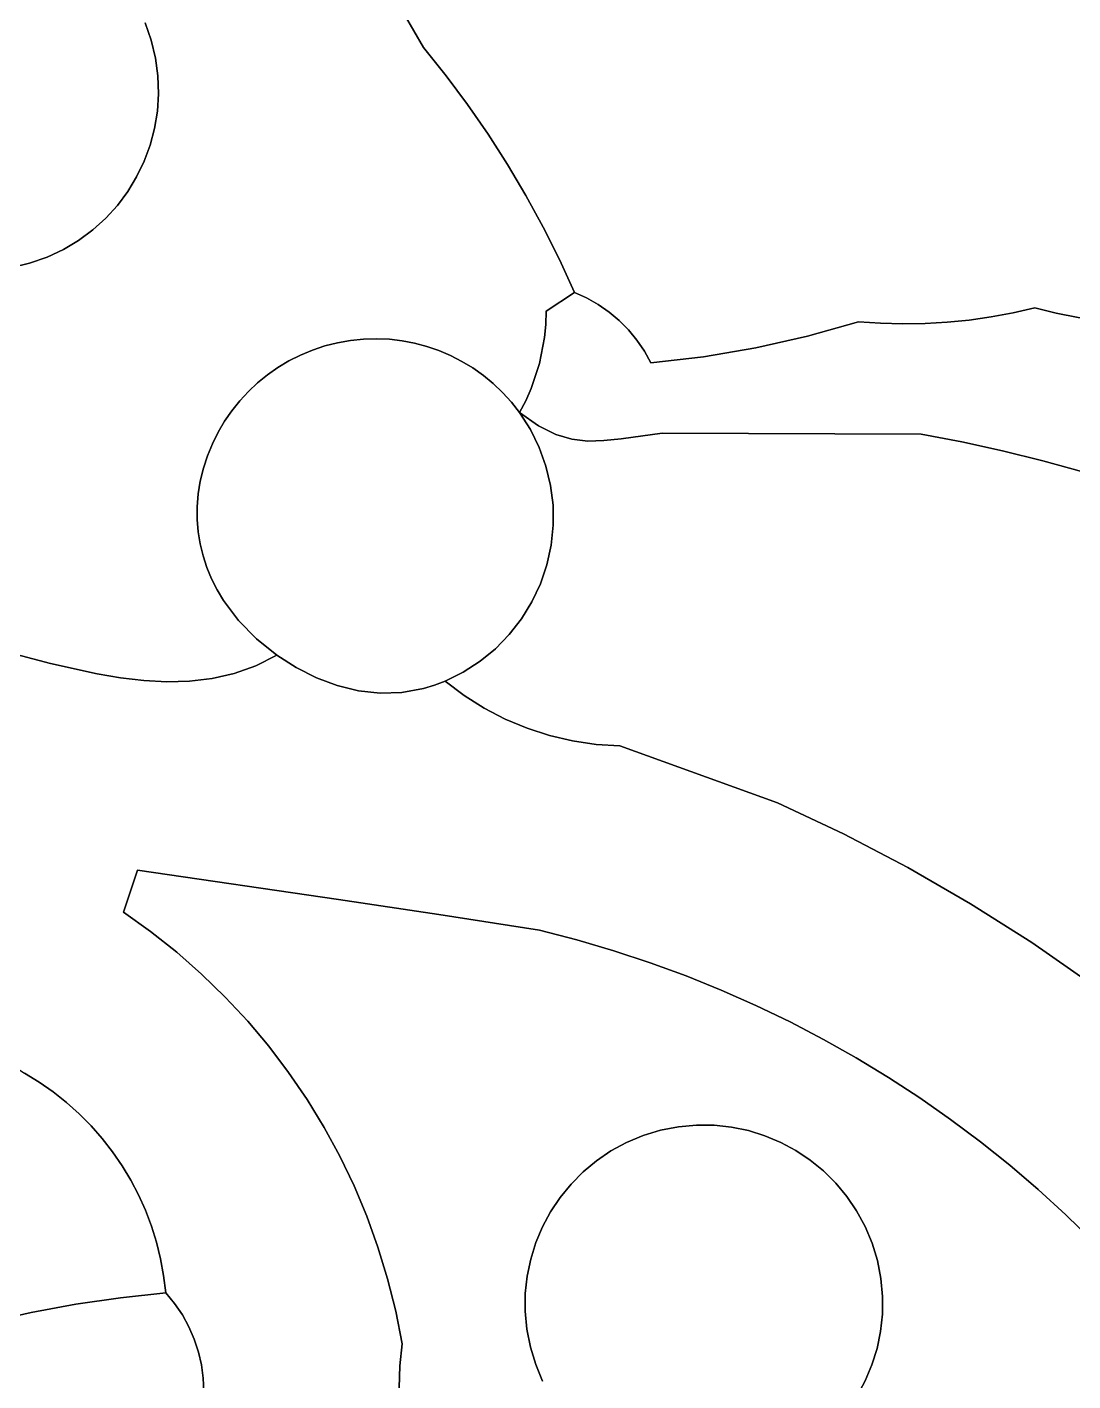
# Model space of a CAD drawing. Header units: inches. Extents: x 37.5 to 70.3, y 17.4 to 61.6.
# Drawn here: x 46.213 to 48.624, y 35.287 to 38.409 of the extents above; entities that cross this region are included whole.
import ezdxf

# ---------------------------------------------------------------- set-up
doc = ezdxf.new("R2010")
doc.units = ezdxf.units.IN
doc.layers.add('SURFACES_FOR_SKETCHUP', color=7, linetype='Continuous')

msp = doc.modelspace()

# ---------------------------------------------------------------- linework, layer by layer
at = {"layer": 'SURFACES_FOR_SKETCHUP'}
for points, invisible_edges in [([(46.8764, 38.8191), (47.1272, 38.3618), (48.597, 40.7102)], 11), ([(47.1272, 38.3618), (47.1792, 38.2968), (48.597, 40.7102)], 10), ([(48.597, 40.7102), (47.1792, 38.2968), (48.6472, 40.6995)], 3), ([(48.5364, 37.7619), (48.6472, 40.6995), (47.1792, 38.2968)], 11), ([(48.6472, 40.6995), (48.5364, 37.7619), (48.6978, 40.6912)], 3), ([(48.6978, 40.6912), (48.5364, 37.7619), (48.7486, 40.6855)], 3), ([(48.7486, 40.6855), (48.5364, 37.7619), (48.7998, 40.6822)], 3), ([(48.7998, 40.6822), (48.5364, 37.7619), (48.851, 40.6814)], 3), ([(48.851, 40.6814), (48.5364, 37.7619), (49.0535, 40.6644)], 11), ([(48.9429, 37.7271), (49.0535, 40.6644), (48.5364, 37.7619)], 11), ([(46.8974, 38.7577), (47.1272, 38.3618), (46.8764, 38.8191)], 2), ([(46.4854, 38.4188), (46.4994, 38.3788), (46.8974, 38.7577)], 10), ([(47.1272, 38.3618), (46.8974, 38.7577), (46.4994, 38.3788)], 10), ([(45.7385, 38.4599), (45.7049, 38.1447), (46.3003, 38.6255)], 11), ([(45.7049, 38.1447), (46.2192, 37.8645), (46.3003, 38.6255)], 11), ([(46.4994, 38.3788), (46.3003, 38.6255), (46.2192, 37.8645)], 11), ([(46.3003, 38.6255), (46.4994, 38.3788), (46.3343, 38.6048)], 3), ([(46.4994, 38.3788), (46.4854, 38.4188), (46.3343, 38.6048)], 10), ([(46.2192, 37.8645), (46.4659, 38.0636), (46.4994, 38.3788)], 11), ([(46.4659, 38.0636), (46.4832, 38.0994), (46.4994, 38.3788)], 10), ([(46.5094, 38.3376), (46.4994, 38.3788), (46.4832, 38.0994)], 10), ([(47.1272, 38.3618), (46.4994, 38.3788), (46.5094, 38.3376)], 9), ([(46.4832, 38.0994), (46.497, 38.1367), (46.5094, 38.3376)], 10), ([(46.497, 38.1367), (46.5073, 38.1753), (46.5094, 38.3376)], 10), ([(47.1272, 38.3618), (46.5073, 38.1753), (47.1792, 38.2968)], 3), ([(46.5138, 38.215), (46.5073, 38.1753), (47.1272, 38.3618)], 10), ([(46.5094, 38.3376), (46.5073, 38.1753), (46.515, 38.2964)], 3), ([(47.1272, 38.3618), (46.5094, 38.3376), (46.515, 38.2964)], 9), ([(47.1272, 38.3618), (46.5164, 38.2554), (46.5138, 38.215)], 9), ([(47.1272, 38.3618), (46.515, 38.2964), (46.5164, 38.2554)], 9), ([(46.9291, 37.6811), (47.1792, 38.2968), (46.5073, 38.1753)], 11), ([(46.5138, 38.215), (46.515, 38.2964), (46.5073, 38.1753)], 3), ([(46.5138, 38.215), (46.5164, 38.2554), (46.515, 38.2964)], 8), ([(46.959, 37.6864), (47.1792, 38.2968), (46.9291, 37.6811)], 3), ([(47.1792, 38.2968), (46.959, 37.6864), (47.2289, 38.2302)], 3), ([(47.2289, 38.2302), (48.5364, 37.7619), (47.1792, 38.2968)], 3), ([(46.959, 37.6864), (46.989, 37.6895), (47.2289, 38.2302)], 10), ([(47.2762, 38.1618), (47.2289, 38.2302), (46.989, 37.6895)], 10), ([(47.2762, 38.1618), (48.1301, 37.7295), (47.2289, 38.2302)], 3), ([(48.5364, 37.7619), (47.2289, 38.2302), (48.1301, 37.7295)], 11), ([(46.5073, 38.1753), (46.497, 38.1367), (46.9291, 37.6811)], 10), ([(46.989, 37.6895), (47.0188, 37.6903), (47.2762, 38.1618)], 10), ([(47.0188, 37.6903), (47.0485, 37.689), (47.2762, 38.1618)], 10), ([(47.3211, 38.0918), (47.2762, 38.1618), (47.0485, 37.689)], 10), ([(47.3211, 38.0918), (48.1301, 37.7295), (47.2762, 38.1618)], 3), ([(45.7049, 38.1447), (45.904, 37.8981), (46.2192, 37.8645)], 11), ([(46.497, 38.1367), (46.4832, 38.0994), (46.8996, 37.6737)], 10), ([(46.8996, 37.6737), (46.9291, 37.6811), (46.497, 38.1367)], 10), ([(46.4832, 38.0994), (46.4659, 38.0636), (46.8711, 37.6642)], 10), ([(46.8711, 37.6642), (46.8996, 37.6737), (46.4832, 38.0994)], 10), ([(47.0778, 37.6856), (47.3211, 38.0918), (47.0485, 37.689)], 3), ([(47.3211, 38.0918), (47.0778, 37.6856), (47.3634, 38.0204)], 3), ([(47.3634, 38.0204), (48.1301, 37.7295), (47.3211, 38.0918)], 3), ([(46.4659, 38.0636), (46.2192, 37.8645), (46.4452, 38.0297)], 3), ([(46.4659, 38.0636), (46.4452, 38.0297), (46.817, 37.6393)], 10), ([(46.8435, 37.6527), (46.8711, 37.6642), (46.4659, 38.0636)], 10), ([(46.817, 37.6393), (46.8435, 37.6527), (46.4659, 38.0636)], 10), ([(46.2192, 37.8645), (46.2592, 37.8785), (46.4452, 38.0297)], 10), ([(46.4452, 38.0297), (46.2592, 37.8785), (46.4214, 37.9978)], 3), ([(46.4214, 37.9978), (46.7917, 37.6241), (46.4452, 38.0297)], 3), ([(46.7917, 37.6241), (46.817, 37.6393), (46.4452, 38.0297)], 10), ([(46.4214, 37.9978), (46.2592, 37.8785), (46.3945, 37.9682)], 3), ([(46.3945, 37.9682), (46.7676, 37.6072), (46.4214, 37.9978)], 3), ([(46.7917, 37.6241), (46.4214, 37.9978), (46.7676, 37.6072)], 3), ([(47.1067, 37.6801), (47.3634, 38.0204), (47.0778, 37.6856)], 3), ([(47.1351, 37.6725), (47.3634, 38.0204), (47.1067, 37.6801)], 3), ([(47.3634, 38.0204), (47.1351, 37.6725), (47.4032, 37.9474)], 3), ([(47.4032, 37.9474), (48.0125, 37.6961), (47.3634, 38.0204)], 3), ([(48.1301, 37.7295), (47.3634, 38.0204), (48.0125, 37.6961)], 3), ([(46.2592, 37.8785), (46.2969, 37.8962), (46.3945, 37.9682)], 10), ([(46.3647, 37.9413), (46.3945, 37.9682), (46.2969, 37.8962)], 10), ([(46.3647, 37.9413), (46.7234, 37.5686), (46.3945, 37.9682)], 3), ([(46.7448, 37.5887), (46.3945, 37.9682), (46.7234, 37.5686)], 3), ([(46.7676, 37.6072), (46.3945, 37.9682), (46.7448, 37.5887)], 3), ([(46.2969, 37.8962), (46.3321, 37.9172), (46.3647, 37.9413)], 8), ([(46.3321, 37.9172), (46.7035, 37.5471), (46.3647, 37.9413)], 3), ([(46.7234, 37.5686), (46.3647, 37.9413), (46.7035, 37.5471)], 3), ([(47.1628, 37.663), (47.4032, 37.9474), (47.1351, 37.6725)], 3), ([(47.4101, 37.7538), (47.4032, 37.9474), (47.1628, 37.663)], 11), ([(47.4405, 37.873), (47.5549, 37.7519), (47.4032, 37.9474)], 3), ([(47.5549, 37.7519), (47.8933, 37.6692), (47.4032, 37.9474)], 11), ([(48.0125, 37.6961), (47.4032, 37.9474), (47.8933, 37.6692)], 3), ([(47.4405, 37.873), (47.4032, 37.9474), (47.4101, 37.7538)], 10), ([(46.2969, 37.8962), (46.6852, 37.5242), (46.3321, 37.9172)], 3), ([(46.7035, 37.5471), (46.3321, 37.9172), (46.6852, 37.5242)], 3), ([(45.904, 37.8981), (45.9398, 37.8808), (46.2192, 37.8645)], 10), ([(46.178, 37.8546), (46.2192, 37.8645), (45.9398, 37.8808)], 10), ([(46.2192, 37.8645), (46.6404, 37.4479), (46.2592, 37.8785)], 3), ([(46.2592, 37.8785), (46.6536, 37.4745), (46.2969, 37.8962)], 3), ([(46.6536, 37.4745), (46.2592, 37.8785), (46.6404, 37.4479)], 3), ([(46.6685, 37.4999), (46.2969, 37.8962), (46.6536, 37.4745)], 3), ([(46.6852, 37.5242), (46.2969, 37.8962), (46.6685, 37.4999)], 3), ([(47.4751, 37.7973), (47.4405, 37.873), (47.4101, 37.7538)], 2), ([(47.4405, 37.873), (47.4751, 37.7973), (47.5032, 37.7846)], 8), ([(47.4405, 37.873), (47.5032, 37.7846), (47.5298, 37.7694)], 9), ([(47.4405, 37.873), (47.5298, 37.7694), (47.5549, 37.7519)], 9), ([(45.794, 37.2355), (46.6127, 37.362), (46.1368, 37.849)], 11), ([(46.1368, 37.849), (46.6127, 37.362), (46.178, 37.8546)], 3), ([(46.178, 37.8546), (46.6199, 37.3916), (46.2192, 37.8645)], 3), ([(46.6199, 37.3916), (46.178, 37.8546), (46.6127, 37.362)], 3), ([(46.6404, 37.4479), (46.2192, 37.8645), (46.6292, 37.4202)], 3), ([(46.6292, 37.4202), (46.2192, 37.8645), (46.6199, 37.3916)], 3), ([(47.4091, 37.7232), (47.5032, 37.7846), (47.4101, 37.7538)], 3), ([(47.5032, 37.7846), (47.4091, 37.7232), (47.5298, 37.7694)], 3), ([(47.4751, 37.7973), (47.4101, 37.7538), (47.5032, 37.7846)], 2), ([(47.1898, 37.6515), (47.4101, 37.7538), (47.1628, 37.663)], 3), ([(47.2159, 37.6381), (47.4101, 37.7538), (47.1898, 37.6515)], 3), ([(47.4101, 37.7538), (47.2159, 37.6381), (47.4091, 37.7232)], 3), ([(47.406, 37.6928), (47.5298, 37.7694), (47.4091, 37.7232)], 3), ([(47.5298, 37.7694), (47.406, 37.6928), (47.5549, 37.7519)], 3), ([(47.5549, 37.7519), (47.406, 37.6928), (47.5782, 37.7323)], 3), ([(47.5782, 37.7323), (47.8933, 37.6692), (47.5549, 37.7519)], 3), ([(48.1301, 37.7295), (48.3346, 37.7282), (48.5364, 37.7619)], 11), ([(48.3346, 37.7282), (48.3855, 37.7334), (48.5364, 37.7619)], 10), ([(48.4864, 37.7502), (48.5364, 37.7619), (48.3855, 37.7334)], 10), ([(48.4361, 37.7407), (48.4864, 37.7502), (48.3855, 37.7334)], 2), ([(48.4361, 37.7407), (48.4622, 37.4318), (48.4864, 37.7502)], 3), ([(48.5862, 37.7493), (48.4864, 37.7502), (48.4622, 37.4318)], 11), ([(48.4622, 37.4318), (48.5552, 37.4089), (48.5862, 37.7493)], 10), ([(48.5862, 37.7493), (48.5364, 37.7619), (48.4864, 37.7502)], 8), ([(48.5364, 37.7619), (48.5862, 37.7493), (48.6871, 37.7312)], 10), ([(48.738, 37.7256), (48.5364, 37.7619), (48.6871, 37.7312)], 3), ([(48.5364, 37.7619), (48.738, 37.7256), (48.9429, 37.7271)], 11), ([(48.6365, 37.7391), (48.5862, 37.7493), (48.5552, 37.4089)], 10), ([(48.6365, 37.7391), (48.6871, 37.7312), (48.5862, 37.7493)], 2), ([(47.2411, 37.6229), (47.4091, 37.7232), (47.2159, 37.6381)], 3), ([(47.4091, 37.7232), (47.2411, 37.6229), (47.406, 37.6928)], 3), ([(47.5782, 37.7323), (47.3943, 37.633), (47.5996, 37.7107)], 3), ([(47.3943, 37.633), (47.5782, 37.7323), (47.406, 37.6928)], 3), ([(47.8933, 37.6692), (47.5782, 37.7323), (47.7729, 37.6488)], 3), ([(47.5996, 37.7107), (47.7729, 37.6488), (47.5782, 37.7323)], 3), ([(48.0125, 37.6961), (48.2743, 37.4704), (48.1301, 37.7295)], 3), ([(48.1812, 37.7259), (48.1301, 37.7295), (48.2743, 37.4704)], 10), ([(48.1301, 37.7295), (48.1812, 37.7259), (48.2836, 37.7253)], 10), ([(48.3346, 37.7282), (48.1301, 37.7295), (48.2836, 37.7253)], 3), ([(48.2324, 37.7245), (48.1812, 37.7259), (48.2743, 37.4704)], 10), ([(48.2324, 37.7245), (48.2836, 37.7253), (48.1812, 37.7259)], 2), ([(48.2836, 37.7253), (48.2324, 37.7245), (48.2743, 37.4704)], 10), ([(48.2836, 37.7253), (48.2743, 37.4704), (48.3346, 37.7282)], 3), ([(48.3686, 37.4523), (48.3346, 37.7282), (48.2743, 37.4704)], 3), ([(48.3346, 37.7282), (48.3686, 37.4523), (48.3855, 37.7334)], 3), ([(48.3855, 37.7334), (48.3686, 37.4523), (48.4361, 37.7407)], 3), ([(48.4622, 37.4318), (48.4361, 37.7407), (48.3686, 37.4523)], 3), ([(48.6871, 37.7312), (48.6365, 37.7391), (48.5552, 37.4089)], 10), ([(48.6475, 37.3836), (48.6871, 37.7312), (48.5552, 37.4089)], 3), ([(46.989, 37.6895), (46.742, 36.9984), (47.0188, 37.6903)], 3), ([(46.742, 36.9984), (46.7891, 36.9605), (47.0188, 37.6903)], 10), ([(46.959, 37.6864), (46.742, 36.9984), (46.989, 37.6895)], 3), ([(46.9291, 37.6811), (46.742, 36.9984), (46.959, 37.6864)], 3), ([(46.9291, 37.6811), (46.8996, 37.6737), (46.742, 36.9984)], 10), ([(47.0485, 37.689), (47.0188, 37.6903), (46.7891, 36.9605)], 10), ([(47.0778, 37.6856), (47.0485, 37.689), (46.7891, 36.9605)], 10), ([(47.1067, 37.6801), (47.0778, 37.6856), (46.7891, 36.9605)], 10), ([(47.2652, 37.6058), (47.406, 37.6928), (47.2411, 37.6229)], 3), ([(47.406, 37.6928), (47.2652, 37.6058), (47.3943, 37.633)], 3), ([(47.5996, 37.7107), (47.3943, 37.633), (47.6191, 37.6871)], 3), ([(47.6191, 37.6871), (47.3943, 37.633), (47.6364, 37.6618)], 3), ([(47.6191, 37.6871), (47.7729, 37.6488), (47.5996, 37.7107)], 3), ([(47.6364, 37.6618), (47.7729, 37.6488), (47.6191, 37.6871)], 3), ([(47.8933, 37.6692), (48.2743, 37.4704), (48.0125, 37.6961)], 3), ([(46.8996, 37.6737), (46.8711, 37.6642), (46.742, 36.9984)], 10), ([(46.8711, 37.6642), (46.8435, 37.6527), (46.742, 36.9984)], 10), ([(46.817, 37.6393), (46.742, 36.9984), (46.8435, 37.6527)], 3), ([(47.1351, 37.6725), (47.1067, 37.6801), (46.7891, 36.9605)], 10), ([(47.1628, 37.663), (47.1351, 37.6725), (46.7891, 36.9605)], 10), ([(47.1628, 37.663), (46.7891, 36.9605), (47.1898, 37.6515)], 3), ([(47.1898, 37.6515), (46.7891, 36.9605), (47.2159, 37.6381)], 3), ([(47.6364, 37.6618), (47.3943, 37.633), (47.5431, 37.4553)], 11), ([(47.6364, 37.6618), (47.5431, 37.4553), (47.6514, 37.6349)], 3), ([(47.6514, 37.6349), (47.7729, 37.6488), (47.6364, 37.6618)], 2), ([(47.7729, 37.6488), (47.6774, 37.4724), (47.8933, 37.6692)], 3), ([(48.2743, 37.4704), (47.8933, 37.6692), (47.6774, 37.4724)], 3), ([(46.7917, 37.6241), (46.742, 36.9984), (46.817, 37.6393)], 3), ([(46.7676, 37.6072), (46.742, 36.9984), (46.7917, 37.6241)], 3), ([(47.2159, 37.6381), (46.7891, 36.9605), (47.2411, 37.6229)], 3), ([(47.2411, 37.6229), (46.7891, 36.9605), (47.2652, 37.6058)], 3), ([(47.2881, 37.587), (47.3943, 37.633), (47.2652, 37.6058)], 3), ([(47.3943, 37.633), (47.2881, 37.587), (47.3751, 37.5752)], 3), ([(47.3751, 37.5752), (47.4694, 37.4585), (47.3943, 37.633)], 3), ([(47.5058, 37.4543), (47.3943, 37.633), (47.4694, 37.4585)], 3), ([(47.5431, 37.4553), (47.3943, 37.633), (47.5058, 37.4543)], 3), ([(47.583, 37.4598), (47.6514, 37.6349), (47.5431, 37.4553)], 3), ([(47.6774, 37.4724), (47.6514, 37.6349), (47.583, 37.4598)], 3), ([(47.6514, 37.6349), (47.6774, 37.4724), (47.7729, 37.6488)], 3), ([(46.7234, 37.5686), (46.742, 36.9984), (46.7448, 37.5887)], 3), ([(46.7448, 37.5887), (46.742, 36.9984), (46.7676, 37.6072)], 3), ([(47.2652, 37.6058), (46.7891, 36.9605), (47.2881, 37.587)], 3), ([(47.3097, 37.5664), (47.2881, 37.587), (46.7891, 36.9605)], 10), ([(47.3097, 37.5664), (47.3751, 37.5752), (47.2881, 37.587)], 3), ([(46.742, 36.9984), (46.7234, 37.5686), (46.7008, 37.0407)], 3), ([(46.7035, 37.5471), (46.7008, 37.0407), (46.7234, 37.5686)], 3), ([(47.3299, 37.5441), (47.3097, 37.5664), (46.7891, 36.9605)], 10), ([(47.3299, 37.5441), (47.3751, 37.5752), (47.3097, 37.5664)], 3), ([(47.3751, 37.5752), (47.3299, 37.5441), (47.3628, 37.5473)], 3), ([(47.3628, 37.5473), (47.3926, 37.4896), (47.3751, 37.5752)], 3), ([(47.4322, 37.4697), (47.4694, 37.4585), (47.3751, 37.5752)], 10), ([(47.3926, 37.4896), (47.4322, 37.4697), (47.3751, 37.5752)], 10), ([(46.6685, 37.4999), (46.7008, 37.0407), (46.6852, 37.5242)], 3), ([(46.6852, 37.5242), (46.7008, 37.0407), (46.7035, 37.5471)], 3), ([(47.3486, 37.5201), (47.3299, 37.5441), (46.7891, 36.9605)], 10), ([(47.3486, 37.5201), (47.3628, 37.5473), (47.3299, 37.5441)], 2), ([(47.3486, 37.5201), (47.3487, 37.52), (47.3628, 37.5473)], 2), ([(47.3926, 37.4896), (47.3628, 37.5473), (47.3487, 37.52)], 3), ([(46.6685, 37.4999), (46.6536, 37.4745), (46.7008, 37.0407)], 10), ([(47.3487, 37.52), (47.3486, 37.5201), (46.7891, 36.9605)], 10), ([(47.3487, 37.52), (46.7891, 36.9605), (47.3738, 37.4807)], 3), ([(47.3926, 37.4896), (47.3487, 37.52), (47.3738, 37.4807)], 8), ([(46.6536, 37.4745), (46.6404, 37.4479), (46.7008, 37.0407)], 10), ([(47.3738, 37.4807), (46.7891, 36.9605), (47.3942, 37.4393)], 3), ([(47.3926, 37.4896), (47.3738, 37.4807), (47.3942, 37.4393)], 9), ([(47.3926, 37.4896), (47.3942, 37.4393), (47.4322, 37.4697)], 3), ([(47.4096, 37.3962), (47.4322, 37.4697), (47.3942, 37.4393)], 3), ([(47.4322, 37.4697), (47.4096, 37.3962), (47.4694, 37.4585)], 3), ([(47.4117, 37.1691), (47.6774, 37.4724), (47.4216, 37.2146)], 3), ([(47.4117, 37.1691), (47.58, 36.7516), (47.6774, 37.4724)], 11), ([(47.4216, 37.2146), (47.6774, 37.4724), (47.4262, 37.2605)], 3), ([(47.583, 37.4598), (47.4262, 37.2605), (47.6774, 37.4724)], 3), ([(47.9434, 36.6201), (47.6774, 37.4724), (47.58, 36.7516)], 3), ([(48.2743, 37.4704), (47.6774, 37.4724), (47.9434, 36.6201)], 10), ([(47.9434, 36.6201), (48.0953, 36.5489), (48.2743, 37.4704)], 10), ([(48.3686, 37.4523), (48.2743, 37.4704), (48.0953, 36.5489)], 10), ([(46.6404, 37.4479), (46.6292, 37.4202), (46.6662, 37.087)], 10), ([(46.6662, 37.087), (46.7008, 37.0407), (46.6404, 37.4479)], 10), ([(47.4096, 37.3962), (47.3942, 37.4393), (46.7891, 36.9605)], 10), ([(47.4202, 37.3517), (47.4694, 37.4585), (47.4096, 37.3962)], 3), ([(47.4694, 37.4585), (47.4202, 37.3517), (47.5058, 37.4543)], 3), ([(47.5058, 37.4543), (47.4202, 37.3517), (47.5431, 37.4553)], 3), ([(47.4258, 37.3064), (47.5431, 37.4553), (47.4202, 37.3517)], 3), ([(47.5431, 37.4553), (47.4258, 37.3064), (47.583, 37.4598)], 3), ([(47.4262, 37.2605), (47.583, 37.4598), (47.4258, 37.3064)], 3), ([(48.4622, 37.4318), (48.3686, 37.4523), (48.0953, 36.5489)], 10), ([(48.5552, 37.4089), (48.4622, 37.4318), (48.0953, 36.5489)], 10), ([(46.6292, 37.4202), (46.6199, 37.3916), (46.6662, 37.087)], 10), ([(48.0953, 36.5489), (48.2438, 36.4714), (48.5552, 37.4089)], 10), ([(48.6475, 37.3836), (48.5552, 37.4089), (48.2438, 36.4714)], 10), ([(46.6199, 37.3916), (46.6127, 37.362), (46.6515, 37.1115)], 10), ([(46.6515, 37.1115), (46.6662, 37.087), (46.6199, 37.3916)], 10), ([(46.7891, 36.9605), (46.8338, 36.9319), (47.4096, 37.3962)], 10), ([(47.4202, 37.3517), (47.4096, 37.3962), (46.8338, 36.9319)], 10), ([(48.7391, 37.356), (48.6475, 37.3836), (48.2438, 36.4714)], 10), ([(46.6127, 37.362), (45.794, 37.2355), (46.6078, 37.3323)], 3), ([(46.6078, 37.3323), (46.6278, 37.1629), (46.6127, 37.362)], 3), ([(46.6387, 37.1368), (46.6127, 37.362), (46.6278, 37.1629)], 3), ([(46.6387, 37.1368), (46.6515, 37.1115), (46.6127, 37.362)], 10), ([(47.4202, 37.3517), (46.8338, 36.9319), (47.4258, 37.3064)], 3), ([(48.2438, 36.4714), (48.3887, 36.3876), (48.7391, 37.356)], 10), ([(48.8299, 37.326), (48.7391, 37.356), (48.3887, 36.3876)], 10), ([(46.0533, 36.9969), (46.6078, 37.3323), (45.794, 37.2355)], 11), ([(46.1595, 36.9699), (46.6078, 37.3323), (46.0533, 36.9969)], 3), ([(46.1595, 36.9699), (46.6053, 37.3028), (46.6078, 37.3323)], 9), ([(46.6078, 37.3323), (46.6053, 37.3028), (46.619, 37.1897)], 10), ([(46.6278, 37.1629), (46.6078, 37.3323), (46.619, 37.1897)], 3), ([(47.4258, 37.3064), (46.8338, 36.9319), (47.4262, 37.2605)], 3), ([(48.9198, 37.2937), (48.8299, 37.326), (48.3887, 36.3876)], 10), ([(46.1595, 36.9699), (46.6053, 37.2738), (46.6053, 37.3028)], 9), ([(46.6122, 37.2172), (46.619, 37.1897), (46.6053, 37.3028)], 10), ([(46.6053, 37.2738), (46.6122, 37.2172), (46.6053, 37.3028)], 3), ([(48.3887, 36.3876), (48.5299, 36.2978), (48.9198, 37.2937)], 10), ([(49.0089, 37.2591), (48.9198, 37.2937), (48.5299, 36.2978)], 10), ([(46.1595, 36.9699), (46.2672, 36.9417), (46.6053, 37.2738)], 10), ([(46.6077, 37.2452), (46.6053, 37.2738), (46.2672, 36.9417)], 10), ([(46.6122, 37.2172), (46.6077, 37.2452), (46.2672, 36.9417)], 10), ([(46.6053, 37.2738), (46.6077, 37.2452), (46.6122, 37.2172)], 8), ([(47.4216, 37.2146), (47.4262, 37.2605), (46.8338, 36.9319)], 10), ([(48.5299, 36.2978), (49.2255, 36.3775), (49.0089, 37.2591)], 11), ([(46.2672, 36.9417), (46.3752, 36.9174), (46.6122, 37.2172)], 10), ([(46.619, 37.1897), (46.6122, 37.2172), (46.3752, 36.9174)], 10), ([(47.4117, 37.1691), (47.4216, 37.2146), (46.8338, 36.9319)], 10), ([(46.6278, 37.1629), (46.619, 37.1897), (46.3752, 36.9174)], 10), ([(46.3752, 36.9174), (46.429, 36.9083), (46.6278, 37.1629)], 10), ([(46.6387, 37.1368), (46.6278, 37.1629), (46.429, 36.9083)], 10), ([(47.4117, 37.1691), (46.8338, 36.9319), (47.3967, 37.1251)], 3), ([(47.3967, 37.1251), (47.58, 36.7516), (47.4117, 37.1691)], 3), ([(46.429, 36.9083), (46.4825, 36.902), (46.6387, 37.1368)], 10), ([(46.6515, 37.1115), (46.6387, 37.1368), (46.4825, 36.902)], 10), ([(47.3967, 37.1251), (46.8338, 36.9319), (47.3771, 37.0833)], 3), ([(47.3771, 37.0833), (47.58, 36.7516), (47.3967, 37.1251)], 3), ([(46.4825, 36.902), (46.5355, 36.8993), (46.6515, 37.1115)], 10), ([(46.6662, 37.087), (46.6515, 37.1115), (46.5355, 36.8993)], 10), ([(46.5355, 36.8993), (46.588, 36.9007), (46.6662, 37.087)], 10), ([(46.588, 36.9007), (46.6397, 36.9069), (46.6662, 37.087)], 10), ([(46.7008, 37.0407), (46.6662, 37.087), (46.6397, 36.9069)], 10), ([(47.3531, 37.0443), (47.3771, 37.0833), (46.8338, 36.9319)], 10), ([(47.3531, 37.0443), (47.5251, 36.755), (47.3771, 37.0833)], 3), ([(47.58, 36.7516), (47.3771, 37.0833), (47.5251, 36.755)], 3), ([(46.6397, 36.9069), (46.6905, 36.9185), (46.7008, 37.0407)], 10), ([(46.742, 36.9984), (46.7008, 37.0407), (46.6905, 36.9185)], 10), ([(46.8338, 36.9319), (46.8804, 36.9083), (47.3531, 37.0443)], 10), ([(47.3249, 37.0083), (47.3531, 37.0443), (46.8804, 36.9083)], 10), ([(47.3249, 37.0083), (47.4177, 36.7754), (47.3531, 37.0443)], 3), ([(47.4709, 36.763), (47.3531, 37.0443), (47.4177, 36.7754)], 3), ([(47.5251, 36.755), (47.3531, 37.0443), (47.4709, 36.763)], 3), ([(46.7404, 36.9362), (46.742, 36.9984), (46.6905, 36.9185)], 3), ([(46.7404, 36.9362), (46.7891, 36.9605), (46.742, 36.9984)], 8), ([(47.293, 36.9756), (47.3249, 37.0083), (46.8804, 36.9083)], 10), ([(47.293, 36.9756), (47.3659, 36.7922), (47.3249, 37.0083)], 3), ([(47.4177, 36.7754), (47.3249, 37.0083), (47.3659, 36.7922)], 3), ([(46.4679, 36.4652), (46.1595, 36.9699), (45.9272, 36.1389)], 11), ([(46.1595, 36.9699), (46.4679, 36.4652), (46.2672, 36.9417)], 3), ([(47.293, 36.9756), (46.8804, 36.9083), (47.2575, 36.9466)], 3), ([(47.2575, 36.9466), (47.2672, 36.8384), (47.293, 36.9756)], 3), ([(47.3156, 36.8132), (47.293, 36.9756), (47.2672, 36.8384)], 3), ([(47.3659, 36.7922), (47.293, 36.9756), (47.3156, 36.8132)], 3), ([(46.2672, 36.9417), (46.4679, 36.4652), (46.3752, 36.9174)], 3), ([(46.6905, 36.9185), (46.8804, 36.9083), (46.7404, 36.9362)], 3), ([(46.8338, 36.9319), (46.7891, 36.9605), (46.7404, 36.9362)], 8), ([(46.8338, 36.9319), (46.7404, 36.9362), (46.8804, 36.9083)], 3), ([(46.8804, 36.9083), (46.9284, 36.8904), (47.2575, 36.9466)], 10), ([(47.2575, 36.9466), (46.9284, 36.8904), (47.2187, 36.9216)], 3), ([(47.2187, 36.9216), (47.2209, 36.8677), (47.2575, 36.9466)], 3), ([(47.2209, 36.8677), (47.2672, 36.8384), (47.2575, 36.9466)], 10), ([(46.3752, 36.9174), (46.4679, 36.4652), (46.429, 36.9083)], 3), ([(46.429, 36.9083), (46.4679, 36.4652), (46.4825, 36.902)], 3), ([(46.588, 36.9007), (46.4679, 36.4652), (46.6397, 36.9069)], 3), ([(46.9314, 36.3975), (46.6397, 36.9069), (46.4679, 36.4652)], 3), ([(46.4825, 36.902), (46.4679, 36.4652), (46.5355, 36.8993)], 3), ([(46.5355, 36.8993), (46.4679, 36.4652), (46.588, 36.9007)], 3), ([(46.6397, 36.9069), (46.9314, 36.3975), (46.6905, 36.9185)], 3), ([(46.6905, 36.9185), (46.9314, 36.3975), (46.8804, 36.9083)], 11), ([(46.9284, 36.8904), (46.8804, 36.9083), (46.9314, 36.3975)], 10), ([(46.9774, 36.8785), (47.2187, 36.9216), (46.9284, 36.8904)], 3), ([(47.2187, 36.9216), (46.9774, 36.8785), (47.177, 36.9009)], 3), ([(46.9774, 36.8785), (47.0272, 36.8732), (47.177, 36.9009)], 10), ([(47.1522, 36.8914), (47.177, 36.9009), (47.0272, 36.8732)], 10), ([(47.2209, 36.8677), (47.177, 36.9009), (47.1522, 36.8914)], 8), ([(47.177, 36.9009), (47.2209, 36.8677), (47.2187, 36.9216)], 2), ([(46.9284, 36.8904), (46.9314, 36.3975), (46.9774, 36.8785)], 3), ([(46.9774, 36.8785), (46.9314, 36.3975), (47.0272, 36.8732)], 3), ([(47.1629, 36.363), (47.0773, 36.8748), (46.9314, 36.3975)], 3), ([(47.0272, 36.8732), (46.9314, 36.3975), (47.0773, 36.8748)], 3), ([(47.0773, 36.8748), (47.1522, 36.8914), (47.0272, 36.8732)], 3), ([(47.0773, 36.8748), (47.1273, 36.8839), (47.1522, 36.8914)], 8), ([(47.0773, 36.8748), (47.2672, 36.8384), (47.1273, 36.8839)], 3), ([(47.0773, 36.8748), (47.1629, 36.363), (47.2672, 36.8384)], 11), ([(47.2209, 36.8677), (47.1522, 36.8914), (47.1273, 36.8839)], 9), ([(47.2209, 36.8677), (47.1273, 36.8839), (47.2672, 36.8384)], 3), ([(47.2672, 36.8384), (47.1629, 36.363), (47.3156, 36.8132)], 3), ([(47.3156, 36.8132), (47.1629, 36.363), (47.3659, 36.7922)], 3), ([(47.3949, 36.3265), (47.3659, 36.7922), (47.1629, 36.363)], 3), ([(47.3659, 36.7922), (47.3949, 36.3265), (47.4177, 36.7754)], 3), ([(47.4177, 36.7754), (47.3949, 36.3265), (47.4709, 36.763)], 3), ([(47.4709, 36.763), (47.3949, 36.3265), (47.5251, 36.755)], 3), ([(47.481, 36.3042), (47.5251, 36.755), (47.3949, 36.3265)], 3), ([(47.5251, 36.755), (47.481, 36.3042), (47.58, 36.7516)], 3), ([(47.5661, 36.2792), (47.58, 36.7516), (47.481, 36.3042)], 3), ([(47.6499, 36.2516), (47.58, 36.7516), (47.5661, 36.2792)], 3), ([(47.58, 36.7516), (47.6499, 36.2516), (47.9434, 36.6201)], 3), ([(47.7325, 36.2213), (47.9434, 36.6201), (47.6499, 36.2516)], 3), ([(47.8137, 36.1884), (47.9434, 36.6201), (47.7325, 36.2213)], 3), ([(47.9434, 36.6201), (47.8137, 36.1884), (48.0953, 36.5489)], 3), ([(47.8937, 36.153), (48.0953, 36.5489), (47.8137, 36.1884)], 3), ([(47.9722, 36.1151), (48.0953, 36.5489), (47.8937, 36.153)], 3), ([(48.0953, 36.5489), (47.9722, 36.1151), (48.2438, 36.4714)], 3), ([(46.4679, 36.4652), (45.9272, 36.1389), (46.4354, 36.3677)], 3), ([(46.4354, 36.3677), (46.4981, 36.3232), (46.4679, 36.4652)], 2), ([(46.9314, 36.3975), (46.4679, 36.4652), (46.5582, 36.2757)], 10), ([(46.4981, 36.3232), (46.5582, 36.2757), (46.4679, 36.4652)], 10), ([(48.0493, 36.0748), (48.2438, 36.4714), (47.9722, 36.1151)], 3), ([(48.0493, 36.0748), (48.1249, 36.0321), (48.2438, 36.4714)], 10), ([(48.3887, 36.3876), (48.2438, 36.4714), (48.1249, 36.0321)], 10), ([(46.9314, 36.3975), (46.5582, 36.2757), (46.6156, 36.2254)], 9), ([(46.9314, 36.3975), (46.6156, 36.2254), (46.6702, 36.1724)], 9), ([(46.9314, 36.3975), (46.6702, 36.1724), (46.7219, 36.1169)], 9), ([(46.9314, 36.3975), (46.7219, 36.1169), (46.7706, 36.0589)], 9), ([(46.9314, 36.3975), (46.7706, 36.0589), (46.8163, 35.9987)], 9), ([(46.9314, 36.3975), (46.8163, 35.9987), (47.1629, 36.363)], 3), ([(48.199, 35.987), (48.3887, 36.3876), (48.1249, 36.0321)], 3), ([(48.3887, 36.3876), (48.199, 35.987), (48.5299, 36.2978)], 3), ([(49.2255, 36.3775), (48.5299, 36.2978), (49.2005, 36.344)], 3), ([(45.9999, 36.1105), (46.4354, 36.3677), (45.9272, 36.1389)], 3), ([(46.071, 36.0773), (46.4354, 36.3677), (45.9999, 36.1105)], 3), ([(46.1402, 36.0394), (46.4354, 36.3677), (46.071, 36.0773)], 3), ([(46.2073, 35.9967), (46.4354, 36.3677), (46.1402, 36.0394)], 3), ([(46.2412, 35.976), (46.4354, 36.3677), (46.2073, 35.9967)], 3), ([(46.4354, 36.3677), (46.2412, 35.976), (46.4981, 36.3232)], 3), ([(46.8589, 35.9362), (47.1629, 36.363), (46.8163, 35.9987)], 3), ([(46.8983, 35.8717), (47.1629, 36.363), (46.8589, 35.9362)], 3), ([(47.1629, 36.363), (46.8983, 35.8717), (47.3949, 36.3265)], 3), ([(48.6671, 36.2021), (49.2005, 36.344), (48.5299, 36.2978)], 3), ([(46.2736, 35.9534), (46.4981, 36.3232), (46.2412, 35.976)], 3), ([(46.4981, 36.3232), (46.2736, 35.9534), (46.5582, 36.2757)], 3), ([(47.4953, 35.7692), (47.3949, 36.3265), (46.8983, 35.8717)], 11), ([(47.526, 35.7948), (47.3949, 36.3265), (47.4953, 35.7692)], 3), ([(47.3949, 36.3265), (47.526, 35.7948), (47.481, 36.3042)], 3), ([(46.3044, 35.929), (46.5582, 36.2757), (46.2736, 35.9534)], 3), ([(46.5582, 36.2757), (46.3044, 35.929), (46.6156, 36.2254)], 3), ([(47.5594, 35.8174), (47.481, 36.3042), (47.526, 35.7948)], 3), ([(47.481, 36.3042), (47.5594, 35.8174), (47.5661, 36.2792)], 3), ([(47.5953, 35.8368), (47.5661, 36.2792), (47.5594, 35.8174)], 3), ([(47.5661, 36.2792), (47.6335, 35.8527), (47.6499, 36.2516)], 3), ([(47.6335, 35.8527), (47.5661, 36.2792), (47.5953, 35.8368)], 3), ([(48.2714, 35.9397), (48.5299, 36.2978), (48.199, 35.987)], 3), ([(48.3422, 35.8901), (48.5299, 36.2978), (48.2714, 35.9397)], 3), ([(48.5299, 36.2978), (48.3422, 35.8901), (48.6671, 36.2021)], 3), ([(47.6739, 35.865), (47.6499, 36.2516), (47.6335, 35.8527)], 3), ([(47.6499, 36.2516), (47.6739, 35.865), (47.7325, 36.2213)], 3), ([(46.3335, 35.903), (46.6156, 36.2254), (46.3044, 35.929)], 3), ([(46.6156, 36.2254), (46.3335, 35.903), (46.6702, 36.1724)], 3), ([(47.7153, 35.8731), (47.7325, 36.2213), (47.6739, 35.865)], 3), ([(47.7325, 36.2213), (47.7153, 35.8731), (47.8137, 36.1884)], 3), ([(47.7565, 35.877), (47.8137, 36.1884), (47.7153, 35.8731)], 3), ([(47.7973, 35.8767), (47.8137, 36.1884), (47.7565, 35.877)], 3), ([(47.8937, 36.153), (47.8137, 36.1884), (47.7973, 35.8767)], 10), ([(48.4114, 35.8383), (48.6671, 36.2021), (48.3422, 35.8901)], 3), ([(48.4787, 35.7843), (48.6671, 36.2021), (48.4114, 35.8383)], 3), ([(48.6671, 36.2021), (48.4787, 35.7843), (48.8001, 36.1005)], 3), ([(46.3609, 35.8753), (46.6702, 36.1724), (46.3335, 35.903)], 3), ([(46.3865, 35.8461), (46.6702, 36.1724), (46.3609, 35.8753)], 3), ([(46.6702, 36.1724), (46.3865, 35.8461), (46.7219, 36.1169)], 3), ([(47.8374, 35.8724), (47.8937, 36.153), (47.7973, 35.8767)], 3), ([(47.9722, 36.1151), (47.8937, 36.153), (47.8374, 35.8724)], 10), ([(46.4103, 35.8155), (46.7219, 36.1169), (46.3865, 35.8461)], 3), ([(46.7219, 36.1169), (46.4103, 35.8155), (46.7706, 36.0589)], 3), ([(47.8374, 35.8724), (47.8766, 35.8643), (47.9722, 36.1151)], 10), ([(47.8766, 35.8643), (47.9145, 35.8524), (47.9722, 36.1151)], 10), ([(48.0493, 36.0748), (47.9722, 36.1151), (47.9145, 35.8524)], 10), ([(48.5443, 35.7282), (48.8001, 36.1005), (48.4787, 35.7843)], 3), ([(48.8001, 36.1005), (48.5443, 35.7282), (48.9288, 35.9932)], 3), ([(46.4323, 35.7835), (46.7706, 36.0589), (46.4103, 35.8155)], 3), ([(46.7706, 36.0589), (46.4323, 35.7835), (46.8163, 35.9987)], 3), ([(47.9145, 35.8524), (47.9511, 35.8371), (48.0493, 36.0748)], 10), ([(48.1249, 36.0321), (48.0493, 36.0748), (47.9511, 35.8371)], 10), ([(47.9511, 35.8371), (47.9859, 35.8184), (48.1249, 36.0321)], 10), ([(47.9859, 35.8184), (48.0188, 35.7964), (48.1249, 36.0321)], 10), ([(48.199, 35.987), (48.1249, 36.0321), (48.0188, 35.7964)], 10), ([(46.2073, 35.9967), (46.1207, 35.4223), (46.2412, 35.976)], 3), ([(46.4522, 35.7503), (46.8163, 35.9987), (46.4323, 35.7835)], 3), ([(46.8163, 35.9987), (46.4522, 35.7503), (46.8589, 35.9362)], 3), ([(46.2412, 35.976), (46.1207, 35.4223), (46.2736, 35.9534)], 3), ([(48.0188, 35.7964), (48.0495, 35.7713), (48.199, 35.987)], 10), ([(48.0495, 35.7713), (48.0778, 35.7434), (48.199, 35.987)], 10), ([(48.2714, 35.9397), (48.199, 35.987), (48.0778, 35.7434)], 10), ([(48.608, 35.6701), (48.9288, 35.9932), (48.5443, 35.7282)], 3), ([(48.608, 35.6701), (48.6699, 35.61), (48.9288, 35.9932)], 10), ([(46.2736, 35.9534), (46.1207, 35.4223), (46.3044, 35.929)], 3), ([(46.4702, 35.716), (46.8589, 35.9362), (46.4522, 35.7503)], 3), ([(46.4861, 35.6806), (46.8589, 35.9362), (46.4702, 35.716)], 3), ([(46.8589, 35.9362), (46.4861, 35.6806), (46.8983, 35.8717)], 3), ([(48.0778, 35.7434), (48.1033, 35.7126), (48.2714, 35.9397)], 10), ([(48.3422, 35.8901), (48.2714, 35.9397), (48.1033, 35.7126)], 10), ([(46.2227, 35.4449), (46.3044, 35.929), (46.1207, 35.4223)], 3), ([(46.3044, 35.929), (46.2227, 35.4449), (46.3335, 35.903)], 3), ([(46.3335, 35.903), (46.2227, 35.4449), (46.3609, 35.8753)], 3), ([(46.3609, 35.8753), (46.2227, 35.4449), (46.3865, 35.8461)], 3), ([(46.4999, 35.6441), (46.8983, 35.8717), (46.4861, 35.6806)], 3), ([(46.8983, 35.8717), (46.4999, 35.6441), (46.9344, 35.8052)], 3), ([(46.9344, 35.8052), (47.4953, 35.7692), (46.8983, 35.8717)], 3), ([(47.7153, 35.8731), (47.6739, 35.865), (47.9511, 35.8371)], 10), ([(47.7153, 35.8731), (47.8766, 35.8643), (47.7565, 35.877)], 3), ([(47.9145, 35.8524), (47.8766, 35.8643), (47.7153, 35.8731)], 10), ([(47.9511, 35.8371), (47.9145, 35.8524), (47.7153, 35.8731)], 10), ([(47.8374, 35.8724), (47.7565, 35.877), (47.8766, 35.8643)], 3), ([(47.8374, 35.8724), (47.7973, 35.8767), (47.7565, 35.877)], 8), ([(48.1033, 35.7126), (48.1259, 35.6792), (48.3422, 35.8901)], 10), ([(48.1259, 35.6792), (48.1453, 35.6433), (48.3422, 35.8901)], 10), ([(48.4114, 35.8383), (48.3422, 35.8901), (48.1453, 35.6433)], 10), ([(46.3865, 35.8461), (46.2227, 35.4449), (46.4103, 35.8155)], 3), ([(47.4203, 35.6773), (47.6739, 35.865), (47.4423, 35.7102)], 3), ([(47.4203, 35.6773), (47.5613, 35.1117), (47.6739, 35.865)], 11), ([(47.6739, 35.865), (47.6335, 35.8527), (47.4423, 35.7102)], 10), ([(47.4423, 35.7102), (47.6335, 35.8527), (47.4673, 35.7409)], 3), ([(47.4673, 35.7409), (47.6335, 35.8527), (47.4953, 35.7692)], 3), ([(47.6335, 35.8527), (47.5953, 35.8368), (47.4953, 35.7692)], 10), ([(48.1269, 35.2527), (47.6739, 35.865), (47.5613, 35.1117)], 11), ([(47.9859, 35.8184), (47.9511, 35.8371), (47.6739, 35.865)], 10), ([(47.6739, 35.865), (48.1269, 35.2527), (47.9859, 35.8184)], 11), ([(48.1453, 35.6433), (48.1613, 35.6051), (48.4114, 35.8383)], 10), ([(48.4787, 35.7843), (48.4114, 35.8383), (48.1613, 35.6051)], 10), ([(46.3254, 35.4638), (46.4103, 35.8155), (46.2227, 35.4449)], 3), ([(46.4103, 35.8155), (46.3254, 35.4638), (46.4323, 35.7835)], 3), ([(47.526, 35.7948), (47.4953, 35.7692), (47.5953, 35.8368)], 10), ([(47.5953, 35.8368), (47.5594, 35.8174), (47.526, 35.7948)], 8), ([(47.9859, 35.8184), (48.1736, 35.5648), (48.0188, 35.7964)], 3), ([(48.1736, 35.5648), (47.9859, 35.8184), (48.1269, 35.2527)], 11), ([(46.4323, 35.7835), (46.3254, 35.4638), (46.4522, 35.7503)], 3), ([(46.5116, 35.6068), (46.9344, 35.8052), (46.4999, 35.6441)], 3), ([(46.9344, 35.8052), (46.5116, 35.6068), (46.9672, 35.737)], 3), ([(47.4953, 35.7692), (46.9344, 35.8052), (47.4673, 35.7409)], 3), ([(46.9672, 35.737), (47.4423, 35.7102), (46.9344, 35.8052)], 3), ([(47.4673, 35.7409), (46.9344, 35.8052), (47.4423, 35.7102)], 3), ([(48.1736, 35.5648), (48.1613, 35.6051), (48.0188, 35.7964)], 10), ([(48.0188, 35.7964), (48.1613, 35.6051), (48.0495, 35.7713)], 3), ([(48.4787, 35.7843), (48.1613, 35.6051), (48.1736, 35.5648)], 9), ([(48.4787, 35.7843), (48.1736, 35.5648), (48.5443, 35.7282)], 3), ([(46.4522, 35.7503), (46.3254, 35.4638), (46.4702, 35.716)], 3), ([(48.0495, 35.7713), (48.1613, 35.6051), (48.0778, 35.7434)], 3), ([(46.4702, 35.716), (46.3254, 35.4638), (46.4861, 35.6806)], 3), ([(46.521, 35.5687), (46.9672, 35.737), (46.5116, 35.6068)], 3), ([(46.9672, 35.737), (46.521, 35.5687), (46.9965, 35.667)], 3), ([(46.9965, 35.667), (47.4203, 35.6773), (46.9672, 35.737)], 3), ([(47.4423, 35.7102), (46.9672, 35.737), (47.4203, 35.6773)], 3), ([(48.1033, 35.7126), (48.0778, 35.7434), (48.1453, 35.6433)], 10), ([(48.1613, 35.6051), (48.1453, 35.6433), (48.0778, 35.7434)], 10), ([(48.1817, 35.5234), (48.5443, 35.7282), (48.1736, 35.5648)], 3), ([(48.5443, 35.7282), (48.1817, 35.5234), (48.608, 35.6701)], 3), ([(48.1453, 35.6433), (48.1259, 35.6792), (48.1033, 35.7126)], 8), ([(46.4861, 35.6806), (46.3254, 35.4638), (46.4999, 35.6441)], 3), ([(46.5281, 35.5299), (46.9965, 35.667), (46.521, 35.5687)], 3), ([(46.5713, 35.4392), (46.9965, 35.667), (46.5281, 35.5299)], 11), ([(46.9965, 35.667), (46.5713, 35.4392), (47.0223, 35.5955)], 3), ([(47.4203, 35.6773), (46.9965, 35.667), (47.4016, 35.6425)], 3), ([(47.0223, 35.5955), (47.3862, 35.606), (46.9965, 35.667)], 3), ([(47.4016, 35.6425), (46.9965, 35.667), (47.3862, 35.606)], 3), ([(47.4203, 35.6773), (47.4016, 35.6425), (47.3737, 35.3653)], 10), ([(47.3737, 35.3653), (47.5613, 35.1117), (47.4203, 35.6773)], 11), ([(48.1855, 35.4821), (48.608, 35.6701), (48.1817, 35.5234)], 3), ([(48.1852, 35.4413), (48.608, 35.6701), (48.1855, 35.4821)], 3), ([(48.608, 35.6701), (48.1852, 35.4413), (48.6699, 35.61)], 3), ([(46.4289, 35.479), (46.4999, 35.6441), (46.3254, 35.4638)], 3), ([(46.4999, 35.6441), (46.4289, 35.479), (46.5116, 35.6068)], 3), ([(47.4016, 35.6425), (47.3862, 35.606), (47.3655, 35.4067)], 10), ([(47.3655, 35.4067), (47.3737, 35.3653), (47.4016, 35.6425)], 10), ([(46.521, 35.5687), (46.5116, 35.6068), (46.4289, 35.479)], 10), ([(46.5864, 35.4116), (47.0223, 35.5955), (46.5713, 35.4392)], 3), ([(46.5988, 35.3831), (47.0223, 35.5955), (46.5864, 35.4116)], 3), ([(47.0446, 35.5225), (47.0223, 35.5955), (46.5988, 35.3831)], 10), ([(47.3862, 35.606), (47.0223, 35.5955), (47.3744, 35.568)], 3), ([(47.0446, 35.5225), (47.3744, 35.568), (47.0223, 35.5955)], 3), ([(47.3862, 35.606), (47.3744, 35.568), (47.3655, 35.4067)], 10), ([(48.1809, 35.4012), (48.6699, 35.61), (48.1852, 35.4413)], 3), ([(48.6699, 35.61), (48.1809, 35.4012), (48.7298, 35.5479)], 3), ([(46.5281, 35.5299), (46.521, 35.5687), (46.4289, 35.479)], 10), ([(47.3744, 35.568), (47.0446, 35.5225), (47.3663, 35.5288)], 3), ([(47.3663, 35.5288), (47.3617, 35.448), (47.3744, 35.568)], 3), ([(47.3655, 35.4067), (47.3744, 35.568), (47.3617, 35.448)], 3), ([(48.1269, 35.2527), (48.1457, 35.2876), (48.1736, 35.5648)], 10), ([(48.1817, 35.5234), (48.1736, 35.5648), (48.1457, 35.2876)], 10), ([(46.5329, 35.4905), (46.5281, 35.5299), (46.4289, 35.479)], 2), ([(46.5281, 35.5299), (46.5329, 35.4905), (46.5535, 35.4655)], 8), ([(46.5281, 35.5299), (46.5535, 35.4655), (46.5713, 35.4392)], 9), ([(47.3663, 35.5288), (47.0446, 35.5225), (47.362, 35.4887)], 3), ([(47.3663, 35.5288), (47.362, 35.4887), (47.3617, 35.448)], 8), ([(48.1728, 35.3621), (48.7298, 35.5479), (48.1809, 35.4012)], 3), ([(48.7298, 35.5479), (48.1728, 35.3621), (48.7877, 35.4838)], 3), ([(46.5988, 35.3831), (46.6084, 35.3538), (47.0446, 35.5225)], 10), ([(47.0446, 35.5225), (46.6084, 35.3538), (47.0631, 35.4482)], 3), ([(47.0631, 35.4482), (47.362, 35.4887), (47.0446, 35.5225)], 3), ([(48.1457, 35.2876), (48.161, 35.3241), (48.1817, 35.5234)], 10), ([(48.161, 35.3241), (48.1728, 35.3621), (48.1817, 35.5234)], 10), ([(48.1817, 35.5234), (48.1728, 35.3621), (48.1855, 35.4821)], 3), ([(46.2227, 35.4449), (46.3224, 35.0194), (46.3254, 35.4638)], 3), ([(46.3929, 35.0283), (46.3254, 35.4638), (46.3224, 35.0194)], 3), ([(46.3254, 35.4638), (46.6208, 35.263), (46.4289, 35.479)], 3), ([(46.3254, 35.4638), (46.3929, 35.0283), (46.6194, 35.2325)], 11), ([(46.6208, 35.263), (46.3254, 35.4638), (46.6194, 35.2325)], 3), ([(46.5329, 35.4905), (46.4289, 35.479), (46.5535, 35.4655)], 2), ([(46.6084, 35.3538), (46.5988, 35.3831), (46.4289, 35.479)], 10), ([(46.5988, 35.3831), (46.5864, 35.4116), (46.4289, 35.479)], 10), ([(46.6153, 35.3239), (46.4289, 35.479), (46.6194, 35.2935)], 3), ([(46.6194, 35.2935), (46.4289, 35.479), (46.6208, 35.263)], 3), ([(46.6084, 35.3538), (46.4289, 35.479), (46.6153, 35.3239)], 3), ([(46.5535, 35.4655), (46.4289, 35.479), (46.5713, 35.4392)], 3), ([(46.5713, 35.4392), (46.4289, 35.479), (46.5864, 35.4116)], 3), ([(47.362, 35.4887), (47.0631, 35.4482), (47.3617, 35.448)], 3), ([(48.161, 35.3241), (48.7877, 35.4838), (48.1728, 35.3621)], 3), ([(48.7877, 35.4838), (48.161, 35.3241), (48.8435, 35.4179)], 3), ([(48.1809, 35.4012), (48.1855, 35.4821), (48.1728, 35.3621)], 3), ([(48.1809, 35.4012), (48.1852, 35.4413), (48.1855, 35.4821)], 8), ([(46.1207, 35.4223), (46.2517, 35.007), (46.2227, 35.4449)], 3), ([(46.3224, 35.0194), (46.2227, 35.4449), (46.2517, 35.007)], 3), ([(46.6084, 35.3538), (46.6153, 35.3239), (47.0631, 35.4482)], 10), ([(47.0729, 35.3219), (47.0631, 35.4482), (46.6153, 35.3239)], 11), ([(47.0779, 35.3727), (47.0631, 35.4482), (47.0729, 35.3219)], 2), ([(47.0779, 35.3727), (47.3617, 35.448), (47.0631, 35.4482)], 3), ([(47.3617, 35.448), (47.0779, 35.3727), (47.3655, 35.4067)], 3), ([(46.2517, 35.007), (46.1207, 35.4223), (46.1812, 34.9912)], 3), ([(47.3655, 35.4067), (47.0779, 35.3727), (47.3737, 35.3653)], 3), ([(48.1457, 35.2876), (48.8435, 35.4179), (48.161, 35.3241)], 3), ([(48.8435, 35.4179), (48.1457, 35.2876), (48.8972, 35.3502)], 3), ([(47.0729, 35.3219), (47.3737, 35.3653), (47.0779, 35.3727)], 3), ([(47.3737, 35.3653), (47.0729, 35.3219), (47.3859, 35.3249)], 3), ([(47.3737, 35.3653), (47.3859, 35.3249), (47.5284, 35.1337)], 10), ([(47.5613, 35.1117), (47.3737, 35.3653), (47.5284, 35.1337)], 3), ([(48.1457, 35.2876), (48.1269, 35.2527), (48.8972, 35.3502)], 10), ([(48.1269, 35.2527), (48.6906, 34.6116), (48.8972, 35.3502)], 11), ([(47.0729, 35.3219), (46.6153, 35.3239), (46.6194, 35.2935)], 9), ([(47.0729, 35.3219), (46.6194, 35.2935), (47.0708, 35.271)], 3), ([(47.0708, 35.271), (47.3859, 35.3249), (47.0729, 35.3219)], 3), ([(47.0716, 35.2201), (47.3859, 35.3249), (47.0708, 35.271)], 3), ([(47.3859, 35.3249), (47.0716, 35.2201), (47.4019, 35.2867)], 3), ([(47.4977, 35.1587), (47.3859, 35.3249), (47.4695, 35.1867)], 3), ([(47.5284, 35.1337), (47.3859, 35.3249), (47.4977, 35.1587)], 3), ([(47.3859, 35.3249), (47.4019, 35.2867), (47.4695, 35.1867)], 10), ([(46.6208, 35.263), (47.0708, 35.271), (46.6194, 35.2935)], 3)]:
    msp.add_3dface(points, dxfattribs=dict(at, invisible_edges=invisible_edges))

doc.saveas('drawing.dxf')
